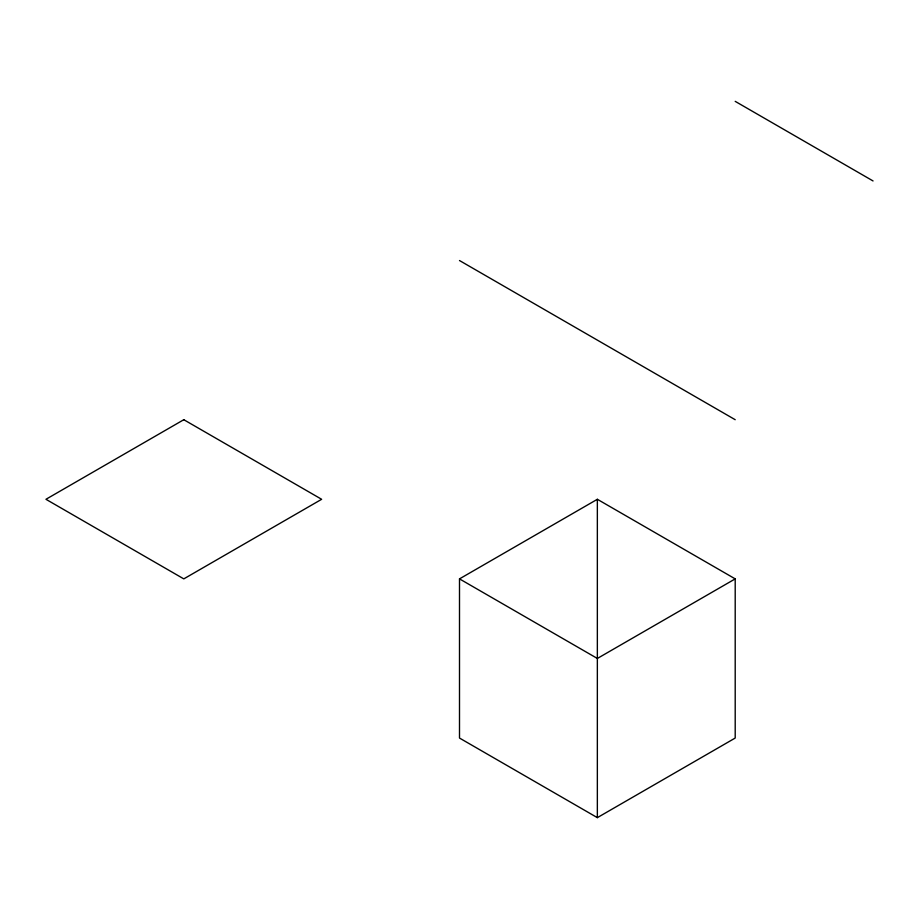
<?xml version="1.0" encoding="UTF-8"?>
<svg xmlns="http://www.w3.org/2000/svg" width="919" height="919" viewBox="0 0 919 919"><rect width="100%" height="100%" fill="white"/><g stroke="black" fill="none" stroke-linecap="round" stroke-linejoin="round"><path stroke-width="1.38" d="M459.5 578.878L597.35 499.293L735.2 578.878L735.2 738.049L597.35 817.646L459.5 738.049L459.5 578.878L597.35 658.464L735.2 578.878M735.2 101.354L873.05 180.951M459.5 260.536L735.2 419.707M597.35 499.293L597.35 817.646M183.8 419.707L45.95 499.293L183.8 578.878L321.65 499.293L183.8 419.707"/></g></svg>
